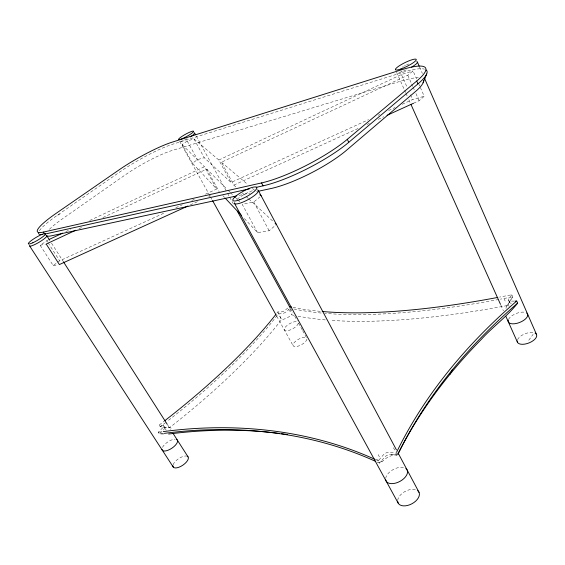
<?xml version="1.0" encoding="UTF-8"?>
<svg xmlns="http://www.w3.org/2000/svg" width="565" height="565" viewBox="0 0 565 565"><rect width="100%" height="100%" fill="white"/><g stroke="black" fill="none" stroke-linecap="round" stroke-linejoin="round"><path stroke-width="0.42" stroke-dasharray="2.83 2.12" d="M506.749 306.181L512.808 296.802L511.89 294.718L499.524 297.098M506.014 308.434A10.481 4.704 -21.7 0 1 507.186 305.58L512.808 296.802L500.442 299.16M511.89 294.718L508.79 298.97A4.725 2.083 -21.9 0 0 510.407 301.131L514.334 301.081M528.776 340.25L533.134 334.296M276.857 313.18L277.86 311.915L281.335 311.901A3.538 1.278 -28.8 0 0 285.579 309.959L288.666 307.148M377.208 462.071L379.503 463.074L382.773 461.082A11.985 6.695 -27.9 0 1 396.326 454.952M397.308 455.016L391.171 454.408A5.396 2.98 -28 0 0 384.595 457.156L379.503 463.074L378.26 460.793L383.367 454.874A5.403 2.973 -28 0 1 389.942 452.12L396.129 453.144L396.948 454.677M163.596 434.005L159.372 433.977L158.257 432.246L162.607 427.91A4.082 1.603 -33.5 0 0 162.868 425.283L159.203 425.05L160.298 426.759L169.705 427.599A9.068 3.616 -33.6 0 1 171.463 429.527M294.132 315.355A531.559 146.279 -20.6 0 1 291.54 314.783L291.031 315.249A7.868 2.882 -28.8 0 1 281.568 319.578A309.825 90.082 -33.4 0 1 169.655 427.592L160.298 426.759L166.287 422.076M289.548 308.758L286.469 311.569A3.538 1.285 -28.8 0 1 282.225 313.519L278.743 313.519L274.752 318.589A306.061 87.829 -33.3 0 1 168.278 420.515L166.95 421.561M244.384 218.577L257.569 232.618L269.166 230.753L276.412 224.467M413.495 103.268L419.11 100.711L424.223 96.276L420.035 86.77M257.569 232.618L242.215 204.346L253.727 202.016L259.836 196.994M235.789 186.881L233.854 185.094L221.459 162.226L407.81 75.237L413.05 70.929L416.539 78.846M159.203 425.05L163.864 421.412M48.293 239.85L40.129 245.259L53.209 265.557L59.65 260.825L165.411 212.489M205.469 194.183L216.685 189.056L192.481 163.264L197.46 159.605L204.255 157.713L231.043 182.495L368.592 119.632M192.481 163.264L182.128 144.612L187.199 141.017L193.95 138.926L218.846 160.008L231.043 182.495M39.423 230.76A47.185 7.493 -30.1 0 1 57.538 215.117L120.373 171.562A44.105 6.724 -29.3 0 1 172.89 144.153L402.372 72.49A60.66 12.133 -26.5 0 1 424.435 69.149M65.823 231.65L70.597 229.411M89.715 220.463L204.41 166.767L216.685 189.056M218.846 160.008L401.425 74.531L413.05 70.929M78.959 228.74L82.158 227.25M102.922 217.553L206.755 169.09L227.285 189.501M175.828 207.729L182.234 204.805M191.846 200.406L194.254 199.311M378.19 115.246L379.793 114.518M388.586 110.493L394.984 107.569M402.181 104.285L412.577 99.532L424.223 96.276M190.306 204.933L198.336 201.274M208.782 196.514L210.385 195.787M233.854 185.094L358.966 128.107M366.982 124.455L369.39 123.361M378.211 119.342L383.826 116.786M57.538 215.117L59.918 214.509M239.052 195.412L250.231 193.004M40.129 245.259L45.454 244.179M53.209 265.557L57.842 264.808M158.257 432.246L162.445 431.724M163.56 433.461L159.372 433.977L163.716 429.633A4.082 1.61 -33.6 0 0 163.97 427.006M391.171 454.408L396.588 455.319M293.023 307.36L294.513 307.671A527.074 142.359 -20.8 0 0 320.581 311.357M293.906 308.984L295.403 309.295A526.636 143.023 -20.7 0 0 321.492 313.059M376.092 459.289L382.102 461.866M376.735 460.129L378.26 460.793M221.459 162.226L247.724 184.465M252.442 188.463L256.482 191.881M242.237 192.849L245.464 195.829M246.107 196.429L248.042 198.216M248.685 198.816L273.834 222.08M182.128 144.612L204.41 166.767M227.907 190.123L229.771 191.973M230.393 192.594L233.507 195.688M235.993 198.16L237.244 199.396M237.865 200.017L239.73 201.874M222.815 195.589L224.616 197.503M46.704 240.598L47.63 242.046M48.089 242.766L59.65 260.825M163.525 425.629L164.627 427.345M165.107 428.496L166.223 430.226M51.521 243.155L62.906 260.981M167.763 425.12L170.609 429.577M277.86 311.915L281.561 319.578L279.597 316.033M179.677 141.37L210.032 196.034M210.455 196.804L212.165 199.883M276.716 316.153L293.164 345.787M187.199 141.017L197.46 159.605M206.755 169.09L219.22 191.761M196.33 136.193L227.158 192.58M227.582 193.35L229.27 196.443M229.694 197.213L233.917 204.94M290.502 308.441L293.037 313.074M294.725 316.167L297.261 320.8M302.226 329.882L298.108 322.347A7.846 2.98 -28.9 0 0 297.903 322.099M302.635 330.631L306.343 337.418M288.708 309.599L289.591 311.223M193.95 138.926L204.255 157.713M378.169 454.634L379.405 456.901M253.727 202.016L269.166 230.753M393.473 447.748L394.688 450.023M396.581 72.341L405.599 92.483M405.96 93.289L407.407 96.509M408.848 99.737L410.296 102.957M500.858 305.171L503.387 310.814M504.227 298.934L505.152 301.018M401.793 71.183L402.372 72.49M401.425 74.531L407.351 87.815M410.487 94.842L412.577 99.532M508.592 300.396L509.517 302.494M407.81 75.237L411.341 83.196M411.694 83.994L412.754 86.381M413.107 87.18L414.519 90.365M415.932 93.55L419.11 100.711M508.225 304.358L509.157 306.463M418.983 84.397L419.682 85.979M419.548 66.967L422.373 73.436M290.332 309.02L291.54 314.783M511.339 303.228A4.718 2.098 -21.8 0 1 509.715 301.06M498.733 299.478A526.636 143.023 -20.7 0 1 324.72 313.349M507.186 305.58A531.559 146.279 -20.6 0 1 330.37 320.313M325.306 319.903A531.559 146.279 -20.6 0 1 296.787 315.913M306.943 339.17A7.79 3.108 -28.9 0 1 296.893 346.472A7.79 3.108 -28.9 0 1 295.318 341.479A7.79 3.108 -28.9 0 1 306.548 337.919M298.271 323.314A7.846 2.98 -28.9 0 1 288.553 330.497A7.846 2.98 -28.9 0 1 285.954 326.429A7.846 2.98 -28.9 0 1 297.275 321.753M187.114 138.729A8.546 1.278 -28.8 0 1 179.649 141.229M173.123 464.762A8.984 3.884 -34.2 0 1 185.878 455.983M162.466 447.416A9.054 3.729 -33.9 0 1 175.129 439.182M397.682 500.364A11.745 7.041 -27.9 0 1 404.229 491.945A11.745 7.041 -27.9 0 1 415.402 489.58M385.676 478.364A11.879 6.808 -28 0 1 392.922 469.706A11.879 6.808 -28 0 1 404.455 467.735M237.032 199.353A13.553 3.192 -28.5 0 1 253.734 190.349M517.547 339.692A10.297 4.986 -21.1 0 1 524.878 333.837A10.297 4.986 -21.1 0 1 534.469 332.849M508.493 319.458A10.396 4.803 -21.6 0 1 515.923 313.617A10.396 4.803 -21.6 0 1 525.542 312.459M406.235 69.891A11.618 2.161 -26.1 0 1 397.513 72.624M402.344 67.171A11.618 2.161 -26.1 0 1 403.339 66.606M404.378 66.049A11.618 2.161 -26.1 0 1 405.437 65.498M406.518 64.968A11.618 2.161 -26.1 0 1 408.679 63.986M49.452 229.298A41.895 6.879 -30.1 0 1 61.62 219.404L126.073 174.324A39.169 6.173 -29.3 0 1 171.372 150.721L402.88 80.513A53.823 11.123 -26.4 0 1 418.333 77.793"/><path stroke-width="0.85" d="M423.107 82.765L426.667 74.036M398.035 453.674C412.273 425.48 429.824 399.01 449.775 374.539C459.818 362.221 470.468 350.406 481.613 339.071C493.054 326.521 507.144 316.541 517.625 303.165L516.692 301.053L515.125 301.074M397.746 454.677C426.059 396.164 468.618 345.483 517.625 303.165M396.524 452.381C424.972 393.925 467.636 343.322 516.692 301.053M449.775 374.539L452.247 369.941M275.854 314.444L273.856 316.979A306.272 87.406 -33.3 0 1 167.191 418.813L164.528 420.89M256.213 187.354L263.092 185.836A64.876 14.443 -27.5 0 0 348.76 142.331L417.973 83.881A60.66 12.133 -26.5 0 0 426.151 69.982M43.427 232.081L261.553 182.926A64.961 14.245 -27.5 0 0 347.313 139.322L416.723 81.049A60.73 11.964 -26.5 0 0 401.214 69.883L171.831 142.274A44.141 6.625 -29.2 0 0 119.286 169.719L56.331 213.203A47.227 7.387 -30 0 0 43.427 232.081L44.296 233.437M49.091 239.482L62.63 233.14M75.767 230.23L46.217 244.024L59.389 264.561L187.898 206.027M387.032 115.324L413.495 103.268M44.727 234.115L249.335 188.88M236.474 195.97L50.907 235.923A41.895 6.879 -30.1 0 1 47.248 236.106M257.972 191.337L272.161 188.272A57.552 13.228 -27.4 0 0 345.49 151.116L416.228 90.88A53.823 11.123 -26.4 0 0 423.46 80.23M163.278 431.618C234.68 422.083 309.232 429.506 375.209 459.465M164.394 433.355C235.605 423.983 309.917 431.512 375.683 461.407M168.66 434.033C205.469 429.358 242.886 428.715 279.717 433.475M281.419 433.694L287.394 434.541M289.28 306.583L291.526 307.049M259.844 194.734L261.192 195.878M275.127 223.274L276.412 224.467M234.129 196.309L235.372 197.545M225.216 198.146L241.389 215.385M29.648 245.98L173.236 467.036M46.775 235.725L49.621 240.181M63.379 261.722L167.289 424.379M172.982 433.291L188.032 456.845M212.595 200.653L276.285 315.383M194.643 133.107L195.483 134.647M237.293 211.119L290.078 307.671M234.524 203.428L398.283 503.302M258.367 190.582L396.446 449.902M398.106 453.024L419.061 492.376M261.553 182.926L263.092 185.836M347.313 139.322L348.76 142.331M411.016 104.567L500.498 304.365M505.908 316.449L517.533 342.404M416.723 81.049L417.973 83.881M417.429 62.122L419.195 66.162M424.492 78.281L536.609 334.706M497.814 297.423A527.074 142.359 -20.8 0 1 322.191 311.506M194.028 132.994A8.546 1.278 -28.8 0 1 190.2 136.956M186.944 456.139A8.984 3.884 -34.2 0 1 182.94 465.115A8.984 3.884 -34.2 0 1 172.918 465.8M176.619 439.471A9.054 3.729 -33.9 0 1 172 448.123A9.054 3.729 -33.9 0 1 162.007 449.429M45.991 235.605A9.986 1.631 -30.6 0 1 39.762 241.848A9.986 1.631 -30.6 0 1 29.627 245.598M417.669 490.639A11.745 7.041 -27.9 0 1 411.793 503.839A11.745 7.041 -27.9 0 1 397.654 501.162M405.868 468.484A11.879 6.808 -28 0 1 400.281 481.189A11.879 6.808 -28 0 1 385.711 479.883M257.485 189.932A13.553 3.192 -28.5 0 1 248.423 199.424A13.553 3.192 -28.5 0 1 234.397 202.743M535.083 333.117A10.297 4.986 -21.1 0 1 529.582 342.687A10.297 4.986 -21.1 0 1 517.222 340.865M526.672 313.003A10.396 4.803 -21.6 0 1 519.482 322.53A10.396 4.803 -21.6 0 1 508.274 320.037M416.751 61.705A11.618 2.161 -26.1 0 1 411.617 67.115M42.799 234.468A47.185 7.493 -30.1 0 1 38.597 232.554M182.375 138.602A8.553 1.257 -28.8 0 0 193.647 131.341A8.553 1.257 -28.8 0 0 182.354 136.13A8.553 1.257 -28.8 0 0 182.375 138.602M32.812 242.766A9.993 1.61 -30.6 0 0 45.532 233.811A9.993 1.61 -30.6 0 0 32.339 239.821A9.993 1.61 -30.6 0 0 32.812 242.766M239.631 199.798A13.574 3.15 -28.5 0 0 256.807 187.651A13.574 3.15 -28.5 0 0 238.013 194.48A13.574 3.15 -28.5 0 0 239.631 199.798M401.044 68.93A11.632 2.133 -26.2 0 0 416.292 59.53A11.632 2.133 -26.2 0 0 400.14 65.272A11.632 2.133 -26.2 0 0 401.044 68.93"/></g></svg>
